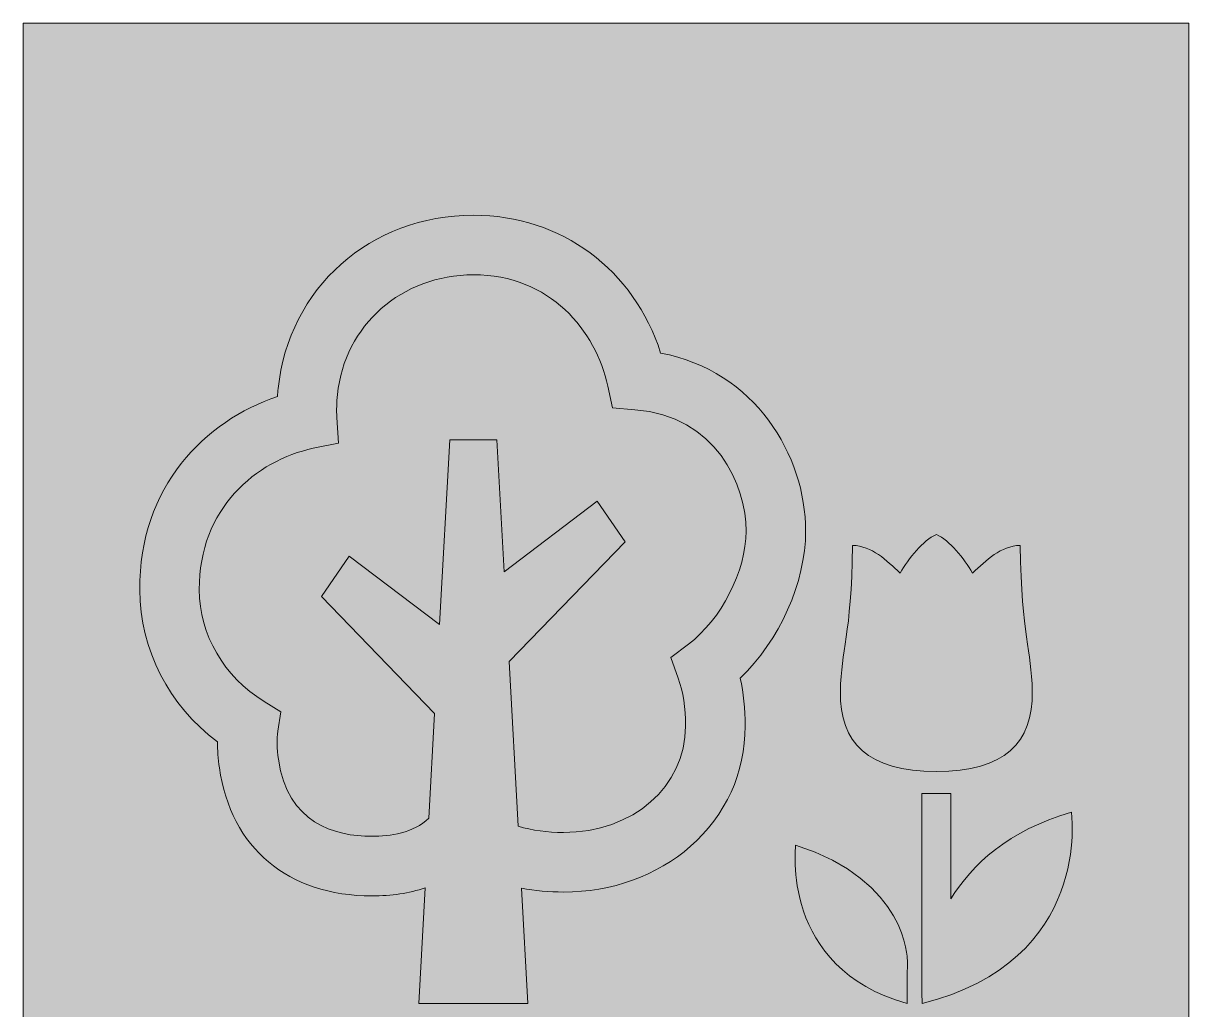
# Model space of a CAD drawing. Header units: millimetres. Extents: x -1334 to 1514, y -1037 to 10.
# Drawn here: x 813.7 to 913.7, y -407.6 to -323 of the extents above; entities that cross this region are included whole.
import ezdxf

# ---------------------------------------------------------------- set-up
doc = ezdxf.new("R2010")
doc.units = ezdxf.units.MM
doc.header["$MEASUREMENT"] = 0
doc.layers.add('bg', color=7, linetype='Continuous', lineweight=0)
doc.layers.add('icons', color=7, linetype='Continuous', lineweight=0)

# ---------------------------------------------------------------- blocks, each defined once
blk = doc.blocks.new('Block_170')
at = {"layer": 'icons'}
for points, knots in [([(900.28, -380.318), (900.354, -384.728), (897.927, -387.183), (892.049, -387.183), (886.169, -387.183), (883.741, -384.728), (883.816, -380.318), (883.879, -376.639), (884.754, -375.714), (884.856, -367.787), (886.507, -367.84), (887.777, -369.054), (888.941, -370.165), (889.661, -368.923), (890.906, -367.336), (892.049, -366.86), (893.192, -367.336), (894.438, -368.923), (895.157, -370.165), (896.322, -369.054), (897.592, -367.84), (899.243, -367.787), (899.345, -375.714), (900.22, -376.639), (900.28, -380.318)], [0, 0, 0, 0, 1, 1, 1, 2, 2, 2, 3, 3, 3, 4, 4, 4, 5, 5, 5, 6, 6, 6, 7, 7, 7, 8, 8, 8, 8]), ([(890.822, -407.094), (890.822, -406.829), (890.804, -405.99), (890.804, -405.99), (890.804, -405.99), (890.804, -405.944), (890.808, -405.852), (890.808, -405.852), (890.804, -405.852), (890.804, -405.852), (890.804, -405.852), (890.804, -389.074), (890.804, -389.074), (890.804, -389.074), (893.291, -389.074), (893.291, -389.074), (893.291, -389.074), (893.291, -398.105), (893.291, -398.105), (895.101, -395.198), (898.23, -392.239), (903.638, -390.686), (903.638, -390.686), (905.497, -403.439), (890.822, -407.094)], [0, 0, 0, 0, 1, 1, 1, 2, 2, 2, 3, 3, 3, 4, 4, 4, 5, 5, 5, 6, 6, 6, 7, 7, 7, 8, 8, 8, 8]), ([(889.55, -407.092), (889.55, -406.875), (889.562, -403.338), (889.562, -403.338), (889.562, -403.338), (889.562, -396.558), (879.978, -393.509), (879.978, -393.509), (878.59, -404.068), (889.55, -407.092)], [0, 0, 0, 0, 1, 1, 1, 2, 2, 2, 3, 3, 3, 3])]:
    blk.add_open_spline(points, degree=3, knots=knots, dxfattribs=at)
blk = doc.blocks.new('Block_169')
at = {"layer": 'icons'}
for points, knots in [([(880.835, -366.565), (880.835, -360.045), (876.489, -352.813), (868.39, -351.289), (866.132, -344.142), (859.88, -339.461), (852.327, -339.461), (843.497, -339.461), (836.449, -345.715), (835.574, -354.334), (835.549, -354.563), (835.532, -354.789), (835.518, -355.011), (829.309, -357.096), (823.636, -362.744), (823.692, -371.613), (823.724, -376.756), (826.194, -381.522), (830.367, -384.644), (830.364, -385.354), (830.416, -386.098), (830.529, -386.871), (831.517, -393.753), (836.414, -397.863), (843.624, -397.863), (845.297, -397.863), (846.818, -397.627), (848.176, -397.178), (848.176, -397.178), (847.63, -407.094), (847.63, -407.094), (847.63, -407.094), (852.314, -407.094), (852.314, -407.094), (852.314, -407.094), (856.998, -407.094), (856.998, -407.094), (856.998, -407.094), (856.453, -397.203), (856.453, -397.203), (857.614, -397.418), (858.819, -397.531), (860.05, -397.531), (864.198, -397.531), (868.072, -396.138), (870.954, -393.609), (873.981, -390.956), (875.646, -387.29), (875.646, -383.286), (875.646, -381.819), (875.501, -380.446), (875.216, -379.183), (878.588, -375.952), (880.835, -371.003), (880.835, -366.565)], [0, 0, 0, 0, 1, 1, 1, 2, 2, 2, 3, 3, 3, 4, 4, 4, 5, 5, 5, 6, 6, 6, 7, 7, 7, 8, 8, 8, 9, 9, 9, 10, 10, 10, 11, 11, 11, 12, 12, 12, 13, 13, 13, 14, 14, 14, 15, 15, 15, 16, 16, 16, 17, 17, 17, 18, 18, 18, 18]), ([(870.771, -376.273), (870.771, -376.273), (869.261, -377.409), (869.261, -377.409), (869.261, -377.409), (869.906, -379.183), (869.906, -379.183), (870.323, -380.334), (870.534, -381.713), (870.534, -383.286), (870.534, -388.493), (866.026, -392.42), (860.05, -392.42), (858.677, -392.42), (857.366, -392.234), (856.161, -391.89), (856.161, -391.89), (855.382, -377.759), (855.382, -377.759), (855.382, -377.759), (865.347, -367.474), (865.347, -367.474), (865.347, -367.474), (862.95, -364.008), (862.95, -364.008), (862.95, -364.008), (854.959, -370.073), (854.959, -370.073), (854.959, -370.073), (854.334, -358.735), (854.334, -358.735), (854.334, -358.735), (852.314, -358.735), (852.314, -358.735), (852.314, -358.735), (850.293, -358.735), (850.293, -358.735), (850.293, -358.735), (849.421, -374.581), (849.421, -374.581), (849.421, -374.581), (841.677, -368.704), (841.677, -368.704), (841.677, -368.704), (839.281, -372.171), (839.281, -372.171), (839.281, -372.171), (849.001, -382.203), (849.001, -382.203), (849.001, -382.203), (848.505, -391.202), (848.505, -391.202), (847.182, -392.464), (845.167, -392.751), (843.624, -392.751), (840.393, -392.751), (836.371, -391.605), (835.588, -386.144), (835.458, -385.237), (835.444, -384.426), (835.546, -383.734), (835.546, -383.734), (835.796, -382.066), (835.796, -382.066), (835.796, -382.066), (834.361, -381.18), (834.361, -381.18), (830.903, -379.056), (828.829, -375.465), (828.804, -371.581), (828.758, -364.638), (833.683, -360.493), (838.583, -359.463), (838.583, -359.463), (840.742, -359.012), (840.742, -359.012), (840.742, -359.012), (840.608, -356.81), (840.608, -356.81), (840.573, -356.189), (840.587, -355.53), (840.658, -354.852), (841.264, -348.894), (846.172, -344.572), (852.327, -344.572), (858.893, -344.572), (862.847, -349.37), (863.856, -354.129), (863.856, -354.129), (864.251, -356.002), (864.251, -356.002), (864.251, -356.002), (866.163, -356.147), (866.163, -356.147), (873.18, -356.676), (875.727, -362.666), (875.727, -366.565), (875.727, -369.969), (873.596, -374.142), (870.771, -376.273)], [0, 0, 0, 0, 1, 1, 1, 2, 2, 2, 3, 3, 3, 4, 4, 4, 5, 5, 5, 6, 6, 6, 7, 7, 7, 8, 8, 8, 9, 9, 9, 10, 10, 10, 11, 11, 11, 12, 12, 12, 13, 13, 13, 14, 14, 14, 15, 15, 15, 16, 16, 16, 17, 17, 17, 18, 18, 18, 19, 19, 19, 20, 20, 20, 21, 21, 21, 22, 22, 22, 23, 23, 23, 24, 24, 24, 25, 25, 25, 26, 26, 26, 27, 27, 27, 28, 28, 28, 29, 29, 29, 30, 30, 30, 31, 31, 31, 32, 32, 32, 33, 33, 33, 33])]:
    blk.add_open_spline(points, degree=3, knots=knots, dxfattribs=at)
blk.add_blockref('Block_170', (0, 0), dxfattribs=at)
blk = doc.blocks.new('Block_168')
at = {"layer": 'icons'}
blk.add_blockref('Block_169', (0, 0), dxfattribs=at)
blk = doc.blocks.new('Block_167')
at = {"layer": 'icons'}
blk.add_blockref('Block_168', (0, 0), dxfattribs=at)

msp = doc.modelspace()

# ---------------------------------------------------------------- hatches: boundary and pattern name
at = {"layer": 'bg', "true_color": 0x592d2c, "transparency": 33554687}
h = msp.add_hatch(color=29, dxfattribs=at)
h.dxf.hatch_style = 2
h.paths.add_polyline_path([(913.703, -422.999), (813.703, -422.999), (813.703, -322.999), (913.703, -322.999)])

# ---------------------------------------------------------------- linework, layer by layer
at = {"layer": 'bg'}
msp.add_lwpolyline([(913.703, -422.999), (813.703, -422.999), (813.703, -322.999), (913.703, -322.999)], close=True, dxfattribs=at)

# ---------------------------------------------------------------- block references
at = {"layer": 'icons'}
msp.add_blockref('Block_167', (0, 0), dxfattribs=at)

doc.saveas('drawing.dxf')
